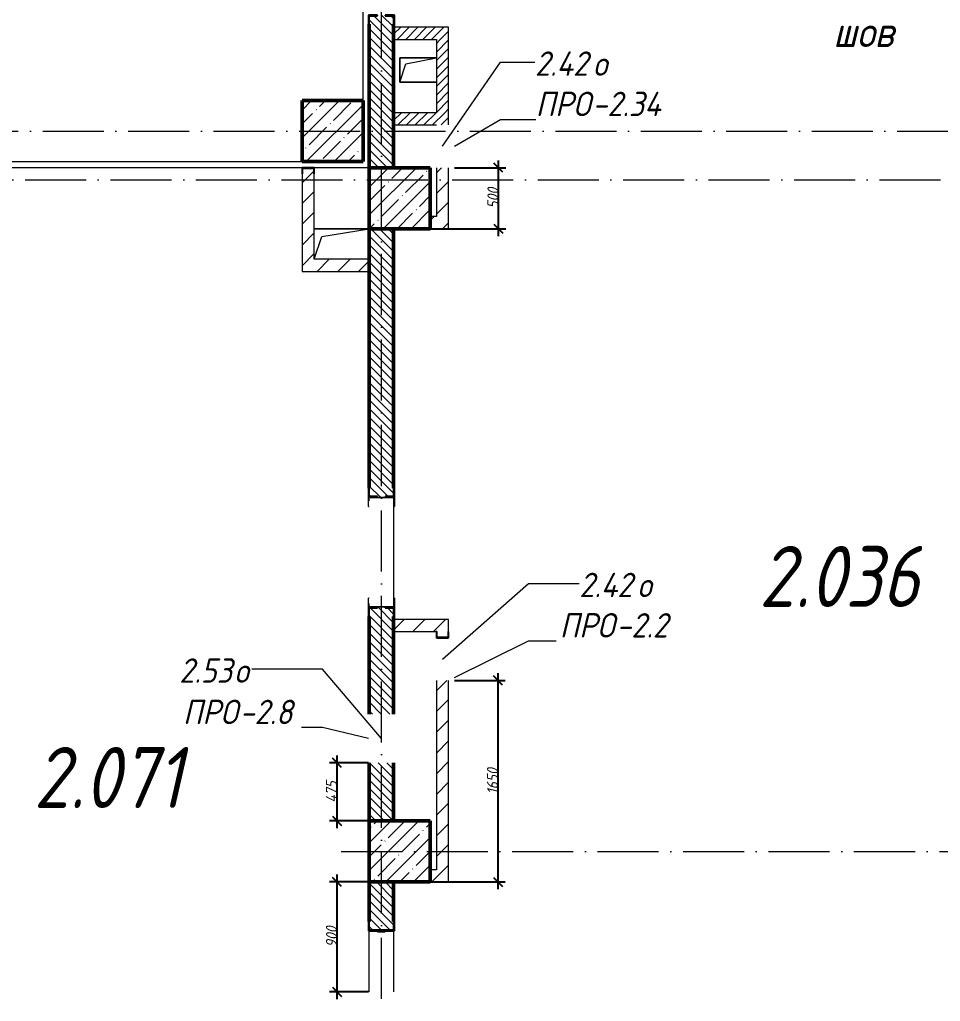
# Model space of a CAD drawing. Header units: millimetres. Extents: x -401725 to 250493, y 305116 to 802890.
# Drawn here: x 74727 to 82271, y 346646 to 354686 of the extents above; entities that cross this region are included whole.
import ezdxf

# ---------------------------------------------------------------- set-up
doc = ezdxf.new("R2010")
doc.units = ezdxf.units.MM
doc.linetypes.add('50_200_ШТРИХ_1Т_ш5_п1_п1_', pattern=[700, 500, -100, 0, -100])
for name, color, linetype, lineweight in [('A-____-____-DIMS', 7, 'Continuous', 9), ('A-FLOR-____-OTLN', 7, 'Continuous', 9), ('A-GENM-____-IDEN', 7, 'Continuous', 9), ('A-GENM-____-MCUT', 7, 'Continuous', 25), ('A-GENM-____-OTLN', 7, 'Continuous', 9), ('A-GENM-____-OTLN-1', 7, 'Continuous', 25), ('A-GLAZ-____-IDEN', 7, 'Continuous', 9), ('A-WALL-____-MCUT-2', 7, 'Continuous', 50), ('A-WALL-____-PATT-1', 7, 'Continuous', 9), ('A-WALL-FNSH-MCUT-1', 7, 'Continuous', 9), ('G-____-____-TEXT', 7, 'Continuous', 9), ('I-WALL-____-OTLN', 7, 'Continuous', 9), ('S-COLS-____-MCUT', 7, 'Continuous', 50), ('S-COLS-____-OTLN', 7, 'Continuous', 9), ('S-GRID-____-OTLN-1', 7, '50_200_ШТРИХ_1Т_ш5_п1_п1_', 9), ('Марки помещений', 7, 'Continuous', 9)]:
    doc.layers.add(name, color=color, linetype=linetype, lineweight=lineweight)
doc.styles.add('ISOCPEUR_I', font='isocpeui.ttf', dxfattribs={"width": 0.9, "height": 2.5})
doc.styles.add('ISOCPEUR_I_3', font='isocpeui.ttf', dxfattribs={"width": 0.85, "height": 2.2})
doc.styles.add('ISOCPEUR_I_7', font='isocpeui.ttf', dxfattribs={"width": 0.9, "height": 90})
doc.styles.add('ISOCPEUR_I_9', font='isocpeui.ttf', dxfattribs={"width": 0.9, "height": 250})
doc.dimstyles.new('ISO-1_8_0_9К_СРЕДНИЙ_Кладочные_2', dxfattribs={"dimscale": 304.8, "dimtxt": 89.638306, "dimasz": 0.246063, "dimexe": 0.19685, "dimexo": 0, "dimgap": 0, "dimtad": 1, "dimdec": 3, "dimrnd": 0.001, "dimdsep": 46, "dimtxsty": 'ISOCPEUR_I_7', "dimblk1": 'OBLIQUE', "dimblk2": 'OBLIQUE', "dimsah": 1, "dimcen": 0.09, "dimdle": 0.19685, "dimazin": 0, "dimtfac": 1, "dimtdec": 4, "dimtix": 1, "dimtmove": 1, "dimatfit": 3, "dimfxl": 1, "dimtvp": 1, "dimtolj": 1, "dimtzin": 0, "dimarcsym": 2})
pattern_1 = [(135, (-15659.08, 310542.9), (-35.35534, -35.35534), [])]
pattern_2 = [(45, (-15659.08, 310542.9), (-84.85281, 84.85281), [])]
pattern_3 = [(45, (-15659.08, 310542.9), (-35.35534, 35.35534), [])]

# ---------------------------------------------------------------- blocks, each defined once
blk = doc.blocks.new('BSC_Колонна _Прямоугольная - 500х500-V31-АР1_План отверстий 2 этажа в осях 1-64_А-ГГ')
at = {"layer": 'S-COLS-____-OTLN'}
h = blk.add_hatch(dxfattribs=at)
h.set_pattern_fill('FP_60', color=256, style=0, pattern_type=2)
h.set_pattern_definition([(45, (-93500, -37331.04), (-114.04925, 114.04925), []), (45, (-93385.95, -37331.04), (-114.04925, 114.04925), [201.613, -40.323, 3.353, -36.97])])
h.paths.add_polyline_path([(-250, -250), (250, -250), (250, 250), (-250, 250)], flags=0)
at = {"layer": 'S-COLS-____-MCUT'}
for p, q in [((250, 250), (-250, 250)), ((-250, 250), (-250, -250)), ((250, -250), (250, 250)), ((-250, -250), (250, -250))]:
    blk.add_line(p, q, dxfattribs=at)
blk = doc.blocks.new('BSC_Колонна _Прямоугольная - 500х500-V122-АР1_План отверстий 2 этажа в осях 1-64_А-ГГ')
at = {"layer": 'S-COLS-____-OTLN'}
h = blk.add_hatch(dxfattribs=at)
h.set_pattern_fill('FP_152', color=256, style=0, pattern_type=2)
h.set_pattern_definition([(45, (-93500, -42681.04), (-114.04925, 114.04925), []), (45, (-93385.95, -42681.04), (-114.04925, 114.04925), [201.613, -40.323, 3.353, -36.97])])
h.paths.add_polyline_path([(-250, -250), (250, -250), (250, 250), (-250, 250)], flags=0)
at = {"layer": 'S-COLS-____-MCUT'}
for p, q in [((250, 250), (-250, 250)), ((-250, 250), (-250, -250)), ((250, -250), (250, 250)), ((-250, -250), (250, -250))]:
    blk.add_line(p, q, dxfattribs=at)
blk = doc.blocks.new('BSC_Колонна _Прямоугольная - 500х500-V127-АР1_План отверстий 2 этажа в осях 1-64_А-ГГ')
at = {"layer": 'S-COLS-____-OTLN'}
h = blk.add_hatch(dxfattribs=at)
h.set_pattern_fill('FP_157', color=256, style=0, pattern_type=2)
h.set_pattern_definition([(45, (-92950, -43231.04), (-114.04925, 114.04925), []), (45, (-92835.95, -43231.04), (-114.04925, 114.04925), [201.613, -40.323, 3.353, -36.97])])
h.paths.add_polyline_path([(-250, -250), (250, -250), (250, 250), (-250, 250)], flags=0)
at = {"layer": 'S-COLS-____-MCUT'}
for p, q in [((250, 250), (-250, 250)), ((-250, 250), (-250, -250)), ((250, -250), (250, 250)), ((-250, -250), (250, -250))]:
    blk.add_line(p, q, dxfattribs=at)
blk = doc.blocks.new('Фахверк_СКБ_Уголок - 200_3960-28268576-АР1_План отверстий 2 этажа в осях 1-64_А-ГГ')
at = {"layer": 'A-GENM-____-MCUT'}
for p, q in [((200, 156), (125, 156)), ((125, 156), (125, 81)), ((125, 81), (131, 81)), ((131, 81), (131, 150)), ((131, 150), (200, 150)), ((200, 150), (200, 156)), ((131, 19), (125, 19)), ((125, 19), (125, -56)), ((131, -50), (131, 19)), ((125, -56), (200, -56)), ((200, -50), (131, -50)), ((200, -56), (200, -50))]:
    blk.add_line(p, q, dxfattribs=at)
blk = doc.blocks.new('154_Стойка_СКБ_Уголок - СМ-2480_200-28346303-АР1_План отверстий 2 этажа в осях 1-64_А-ГГ')
at = {"layer": 'A-GENM-____-MCUT'}
for p, q in [((125, 156), (125, 81)), ((200, 156), (125, 156)), ((125, 81), (131, 81)), ((131, 81), (131, 150)), ((131, 150), (200, 150)), ((200, 150), (200, 156)), ((131, 19), (125, 19)), ((125, 19), (125, -56)), ((131, -50), (131, 19)), ((125, -56), (200, -56)), ((200, -50), (131, -50)), ((200, -56), (200, -50))]:
    blk.add_line(p, q, dxfattribs=at)
blk = doc.blocks.new('Стойка_Влож_Полоса боковая - Полоса-28213942-АР1_План отверстий 2 этажа в осях 1-64_А-ГГ')
at = {"layer": 'A-GENM-____-OTLN'}
for p, q in [((-5, 60), (0, 60)), ((-5, -60), (-5, 60)), ((0, 31), (0, -31)), ((0, -60), (-5, -60))]:
    blk.add_line(p, q, dxfattribs=at)
blk = doc.blocks.new('Стойка_Влож_Уголок_Опорный - Уголок-28213941-АР1_План отверстий 2 этажа в осях 1-64_А-ГГ')
at = {"layer": 'A-GENM-____-OTLN'}
for p, q in [((-212, -6), (-212, 0)), ((0, 0), (0, -6)), ((-212, -75), (-212, -6)), ((-212, -6), (-206, -6)), ((-212, -75), (-206, -75)), ((-6, -6), (0, -6)), ((-6, -75), (0, -75)), ((0, -6), (0, -75))]:
    blk.add_line(p, q, dxfattribs=at)
blk = doc.blocks.new('154_Фахверк_СКБ_Швеллер - Тип_100_3960-28318856-АР1_План отверстий 2 этажа в осях 1-64_А-ГГ')
at = {"layer": 'A-GENM-____-MCUT'}
for p, q in [((175, 50), (125, 50)), ((125, 50), (125, -50)), ((128, 47), (175, 47)), ((128, -47), (128, 47)), ((175, 47), (175, 50)), ((125, -50), (175, -50)), ((175, -47), (128, -47)), ((175, -50), (175, -47))]:
    blk.add_line(p, q, dxfattribs=at)
blk = doc.blocks.new('AR_Отверстие прямоугольное _в плите_ - AR_Отверстие прямоугольное _в плите_-30423629-АР1_План отверстий 2 этажа в осях 1-64_А-ГГ')
at = {"layer": 'A-GENM-____-OTLN'}
for p, q in [((150, 100), (-150, 100)), ((-150, 100), (-150, -100)), ((-100, 50), (150, 100)), ((-150, -100), (-100, 50)), ((-150, -100), (150, -100))]:
    blk.add_line(p, q, dxfattribs=at)
blk = doc.blocks.new('AR_Отверстие прямоугольное _в плите_ - AR_Отверстие прямоугольное _в плите_-30552830-АР1_План отверстий 2 этажа в осях 1-64_А-ГГ')
at = {"layer": 'A-GENM-____-OTLN'}
for p, q in [((225, 125), (-225, 125)), ((-162.5, 62.5), (225, 125)), ((-225, -125), (-162.5, 62.5))]:
    blk.add_line(p, q, dxfattribs=at)
blk = doc.blocks.new('154_Фахверк_СКБ_Швеллер - Тип_100_3960_зеркало-36793856-АР1_План отверстий 2 этажа в осях 1-64_А-ГГ')
at = {"layer": 'A-GENM-____-MCUT'}
for p, q in [((175, 50), (125, 50)), ((125, 50), (125, -50)), ((128, 47), (175, 47)), ((128, -47), (128, 47)), ((175, 47), (175, 50)), ((125, -50), (175, -50)), ((175, -47), (128, -47)), ((175, -50), (175, -47))]:
    blk.add_line(p, q, dxfattribs=at)
blk = doc.blocks.new('_Oblique')
at = {"color": 0, "linetype": 'ByBlock', "lineweight": -2}
blk.add_line((-0.5, -0.5), (0.5, 0.5), dxfattribs=at)
blk = doc.blocks.new('*D9225')
at = {"layer": 'A-____-____-DIMS', "color": 0, "lineweight": -2, "transparency": 16777216}
for p, q in [((78290.9, 353473.9), (78709.2, 353473.9)), ((78649.2, 352913.9), (78649.2, 353533.9)), ((78090.9, 352973.9), (78709.2, 352973.9))]:
    blk.add_line(p, q, dxfattribs=at)
at = {"layer": 'Defpoints', "color": 0, "transparency": 16777216}
for p in [(78290.9, 353473.9), (78649.2, 353473.9), (78090.9, 352973.9)]:
    blk.add_point(p, dxfattribs=at)
at = {"layer": 'A-____-____-DIMS', "color": 0, "lineweight": -2, "transparency": 16777216, "xscale": 75, "yscale": 75, "zscale": 75}
for p, rotation in [((78649.2, 353473.9), 90), ((78649.2, 352973.9), 270)]:
    blk.add_blockref('_Oblique', p, dxfattribs=dict(at, rotation=rotation))
at = {"layer": 'A-____-____-DIMS', "color": 0, "transparency": 16777216, "insert": (78604.2, 353223.9), "char_height": 90, "width": 409.578, "attachment_point": 5, "rotation": 90, "style": 'ISOCPEUR_I_7'}
blk.add_mtext('\\A1;500', dxfattribs=at)
blk = doc.blocks.new('*D9226')
at = {"layer": 'A-____-____-DIMS', "color": 0, "lineweight": -2, "transparency": 16777216}
for p, q in [((77326.8, 348658.9), (77326.8, 348063.9)), ((77584.9, 348598.9), (77266.8, 348598.9)), ((77590.9, 348123.9), (77266.8, 348123.9))]:
    blk.add_line(p, q, dxfattribs=at)
at = {"layer": 'Defpoints', "color": 0, "transparency": 16777216}
for p in [(77584.9, 348598.9), (77326.8, 348123.9), (77590.9, 348123.9)]:
    blk.add_point(p, dxfattribs=at)
at = {"layer": 'A-____-____-DIMS', "color": 0, "lineweight": -2, "transparency": 16777216, "xscale": 75, "yscale": 75, "zscale": 75}
for p, rotation in [((77326.8, 348598.9), 90), ((77326.8, 348123.9), 270)]:
    blk.add_blockref('_Oblique', p, dxfattribs=dict(at, rotation=rotation))
at = {"layer": 'A-____-____-DIMS', "color": 0, "transparency": 16777216, "insert": (77281.2, 348361.4), "char_height": 90, "width": 426.127, "attachment_point": 5, "rotation": 90, "style": 'ISOCPEUR_I_7'}
blk.add_mtext('\\A1;475', dxfattribs=at)
blk = doc.blocks.new('*D9227')
at = {"layer": 'A-____-____-DIMS', "color": 0, "lineweight": -2, "transparency": 16777216}
for p, q in [((77326.8, 347683.9), (77326.8, 346663.9)), ((77590.9, 347623.9), (77266.8, 347623.9)), ((77584.9, 346723.9), (77266.8, 346723.9))]:
    blk.add_line(p, q, dxfattribs=at)
at = {"layer": 'Defpoints', "color": 0, "transparency": 16777216}
for p in [(77590.9, 347623.9), (77326.8, 346723.9), (77584.9, 346723.9)]:
    blk.add_point(p, dxfattribs=at)
at = {"layer": 'A-____-____-DIMS', "color": 0, "lineweight": -2, "transparency": 16777216, "xscale": 75, "yscale": 75, "zscale": 75}
for p, rotation in [((77326.8, 347623.9), 90), ((77326.8, 346723.9), 270)]:
    blk.add_blockref('_Oblique', p, dxfattribs=dict(at, rotation=rotation))
at = {"layer": 'A-____-____-DIMS', "color": 0, "transparency": 16777216, "insert": (77281.8, 347173.9), "char_height": 90, "width": 409.578, "attachment_point": 5, "rotation": 90, "style": 'ISOCPEUR_I_7'}
blk.add_mtext('\\A1;900', dxfattribs=at)
blk = doc.blocks.new('*D9269')
at = {"layer": 'A-____-____-DIMS', "color": 0, "lineweight": -2, "transparency": 16777216}
for p, q in [((78646.2, 347563.9), (78646.2, 349333.9)), ((78290.9, 349273.9), (78706.2, 349273.9)), ((78090.9, 347623.9), (78706.2, 347623.9))]:
    blk.add_line(p, q, dxfattribs=at)
at = {"layer": 'Defpoints', "color": 0, "transparency": 16777216}
for p in [(78290.9, 349273.9), (78646.2, 349273.9), (78090.9, 347623.9)]:
    blk.add_point(p, dxfattribs=at)
at = {"layer": 'A-____-____-DIMS', "color": 0, "lineweight": -2, "transparency": 16777216, "xscale": 75, "yscale": 75, "zscale": 75}
for p, rotation in [((78646.2, 349273.9), 90), ((78646.2, 347623.9), 270)]:
    blk.add_blockref('_Oblique', p, dxfattribs=dict(at, rotation=rotation))
at = {"layer": 'A-____-____-DIMS', "color": 0, "transparency": 16777216, "insert": (78601.2, 348448.9), "char_height": 90, "width": 504.733, "attachment_point": 5, "rotation": 90, "style": 'ISOCPEUR_I_7'}
blk.add_mtext('\\A1;1650', dxfattribs=at)

msp = doc.modelspace()

# ---------------------------------------------------------------- hatches: boundary and pattern name
at = {"layer": 'A-WALL-____-PATT-1'}
h = msp.add_hatch(dxfattribs=at)
h.set_pattern_fill('FP_6', color=256, style=0, pattern_type=2)
h.set_pattern_definition(pattern_1)
h.paths.add_polyline_path([(77590.9187, 353473.9433), (77790.9187, 353473.9433), (77789.9587, 354717.9433), (77721.9187, 354717.9433), (77721.9187, 354723.9433), (77659.9187, 354723.9433), (77659.9187, 354717.9433), (77590.9187, 354717.9433), (77590.9187, 354278.5096)], flags=0)
h.paths.add_polyline_path([(77721.9187, 356423.9433), (77721.9187, 356429.9433), (77790.9187, 356429.9433), (77790.9187, 356823.9433), (77590.9187, 356823.9433), (77590.9187, 356429.9433), (77659.9187, 356429.9433), (77659.9187, 356423.9433)], flags=0)
h = msp.add_hatch(dxfattribs=at)
h.set_pattern_fill('FP_5', color=256, style=0, pattern_type=2)
h.set_pattern_definition(pattern_3)
h.paths.add_polyline_path([(78240.9187, 354523.9433), (78240.9187, 354623.9433), (77790.9187, 354623.9433), (77790.9187, 354523.9433), (78140.9187, 354523.9433)], flags=0)
h = msp.add_hatch(dxfattribs=at)
h.set_pattern_fill('FP_5', color=256, style=0, pattern_type=2)
h.set_pattern_definition(pattern_3)
h.paths.add_polyline_path([(78240.9187, 353923.9433), (78240.9187, 354523.9433), (78140.9187, 354523.9433), (78140.9187, 353923.9433)], flags=0)
h = msp.add_hatch(dxfattribs=at)
h.set_pattern_fill('FP_5', color=256, style=0, pattern_type=2)
h.set_pattern_definition(pattern_3)
h.paths.add_polyline_path([(78240.9187, 353823.9433), (78240.9187, 353923.9433), (77790.9187, 353923.9433), (77790.9187, 353823.9433), (78140.9187, 353823.9433)], flags=0)
h = msp.add_hatch(dxfattribs=at)
h.set_pattern_fill('FP_4', color=256, style=0, pattern_type=2)
h.set_pattern_definition(pattern_2)
h.paths.add_polyline_path([(78240.9187, 353073.9433), (78240.9187, 353473.9433), (78140.9187, 353473.9433), (78140.9187, 353073.9433)], flags=0)
h = msp.add_hatch(dxfattribs=at)
h.set_pattern_fill('FP_4', color=256, style=0, pattern_type=2)
h.set_pattern_definition(pattern_2)
h.paths.add_polyline_path([(77140.9187, 352623.9433), (77140.9187, 353423.9433), (77137.9187, 353423.9433), (77137.9187, 353470.9433), (77043.9187, 353470.9433), (77043.9187, 353423.9433), (77040.9187, 353423.9433), (77040.9187, 352623.9433)], flags=0)
h = msp.add_hatch(dxfattribs=at)
h.set_pattern_fill('FP_4', color=256, style=0, pattern_type=2)
h.set_pattern_definition(pattern_2)
h.paths.add_polyline_path([(78240.9187, 352973.9433), (78240.9187, 353073.9433), (78090.9187, 353073.9433), (78090.9187, 352973.9433)], flags=0)
h = msp.add_hatch(dxfattribs=at)
h.set_pattern_fill('FP_6', color=256, style=0, pattern_type=2)
h.set_pattern_definition(pattern_1)
h.paths.add_polyline_path([(77590.9187, 348123.9433), (77790.9187, 348123.9433), (77790.9187, 348598.9433), (77590.9187, 348598.9433)], flags=0)
h.paths.add_polyline_path([(77790.9187, 348998.9433), (77790.9187, 349867.9433), (77721.9187, 349867.9433), (77721.9187, 349873.9433), (77659.9187, 349873.9433), (77659.9187, 349867.9433), (77590.9187, 349867.9433), (77590.9187, 348998.9433), (77703.8219, 348998.9433)], flags=0)
h.paths.add_polyline_path([(77659.9187, 350773.9433), (77721.9187, 350773.9433), (77721.9187, 350779.9433), (77790.9187, 350779.9433), (77790.9187, 352973.9433), (77590.9187, 352973.9433), (77590.9187, 350779.9433), (77659.9187, 350779.9433)], flags=0)
h = msp.add_hatch(dxfattribs=at)
h.set_pattern_fill('FP_4', color=256, style=0, pattern_type=2)
h.set_pattern_definition(pattern_2)
h.paths.add_polyline_path([(77590.9187, 352623.9433), (77590.9187, 352723.9433), (77140.9187, 352723.9433), (77140.9187, 352623.9433)], flags=0)
h = msp.add_hatch(dxfattribs=at)
h.set_pattern_fill('FP_4', color=256, style=0, pattern_type=2)
h.set_pattern_definition(pattern_2)
h.paths.add_polyline_path([(78240.9187, 349673.9433), (78240.9187, 349773.9433), (77790.9187, 349773.9433), (77790.9187, 349673.9433), (78237.9187, 349673.9433)], flags=0)
h = msp.add_hatch(dxfattribs=at)
h.set_pattern_fill('FP_4', color=256, style=0, pattern_type=2)
h.set_pattern_definition(pattern_2)
h.paths.add_polyline_path([(78140.9187, 347723.9433), (78240.9187, 347723.9433), (78240.9187, 349273.9433), (78140.9187, 349273.9433), (78140.9187, 349118.5457)], flags=0)
h.paths.add_polyline_path([(78237.9187, 349626.9433), (78237.9187, 349673.9433), (78143.9187, 349673.9433), (78143.9187, 349626.9433)], flags=0)
h = msp.add_hatch(dxfattribs=at)
h.set_pattern_fill('FP_4', color=256, style=0, pattern_type=2)
h.set_pattern_definition(pattern_2)
h.paths.add_polyline_path([(78240.9187, 347623.9433), (78240.9187, 347723.9433), (78090.9187, 347723.9433), (78090.9187, 347623.9433)], flags=0)
h = msp.add_hatch(dxfattribs=at)
h.set_pattern_fill('FP_6', color=256, style=0, pattern_type=2)
h.set_pattern_definition(pattern_1)
h.paths.add_polyline_path([(77790.9187, 345123.9433), (77790.9187, 345517.9433), (77721.9187, 345517.9433), (77721.9187, 345523.9433), (77659.9187, 345523.9433), (77659.9187, 345517.9433), (77590.9187, 345517.9433), (77590.9187, 345123.9433), (77750.9187, 345123.9433)], flags=0)
h.paths.add_polyline_path([(77721.9187, 347223.9433), (77721.9187, 347229.9433), (77790.9187, 347229.9433), (77790.9187, 347623.9433), (77590.9187, 347623.9433), (77590.9187, 347229.9433), (77659.9187, 347229.9433), (77659.9187, 347223.9433)], flags=0)

# ---------------------------------------------------------------- linework, layer by layer
at = {"layer": 'A-FLOR-____-OTLN'}
for p, q in [((77540.9187, 354023.9433), (77540.9187, 357373.9433)), ((77840.9187, 354373.9433), (78140.9187, 354373.9433)), ((77840.9187, 354173.9433), (77840.9187, 354373.9433)), ((78140.9187, 354173.9433), (77840.9187, 354173.9433)), ((73590.9187, 353523.9433), (77040.9187, 353523.9433)), ((77040.9187, 353473.9433), (73590.9187, 353473.9433)), ((77590.9187, 353473.9433), (77140.9187, 353473.9433)), ((77140.9187, 352973.9433), (77590.9187, 352973.9433))]:
    msp.add_line(p, q, dxfattribs=at)
at = {"layer": 'A-GENM-____-IDEN'}
for p, q in [((78290.9187, 353648.9433), (78666.1977, 353868.7881)), ((78666.1977, 353868.7881), (78954.9052, 353868.7881)), ((78290.9187, 349298.9433), (78896.4094, 349598.4561)), ((78896.4094, 349598.4561), (79121.9658, 349598.4561)), ((77207.5698, 348889.068), (77035.1019, 348889.068)), ((77584.9187, 348798.9433), (77207.5698, 348889.068))]:
    msp.add_line(p, q, dxfattribs=at)
at = {"layer": 'A-GLAZ-____-IDEN'}
for p, q in [((78190.9187, 353648.9433), (78666.1977, 354338.5658)), ((78666.1977, 354338.5658), (78949.0552, 354338.5658)), ((78190.9187, 349448.9433), (78896.4094, 350068.6248)), ((78896.4094, 350068.6248), (79312.3119, 350068.6248)), ((77207.5698, 349367.4539), (76629.9998, 349367.4539)), ((77690.9187, 348798.9433), (77207.5698, 349367.4539))]:
    msp.add_line(p, q, dxfattribs=at)
at = {"layer": 'A-WALL-____-MCUT-2'}
for p, q in [((77590.9187, 354648.9433), (77590.9187, 353473.9433)), ((77790.9187, 353473.9433), (77790.9187, 354648.9433)), ((77590.9187, 352973.9433), (77590.9187, 350848.9433)), ((77790.9187, 350848.9433), (77790.9187, 352973.9433)), ((77590.9187, 349798.9433), (77590.9187, 348998.9433)), ((77790.9187, 348998.9433), (77790.9187, 349798.9433)), ((77590.9187, 348598.9433), (77590.9187, 348123.9433)), ((77790.9187, 348123.9433), (77790.9187, 348598.9433)), ((77590.9187, 347623.9433), (77590.9187, 347298.9433)), ((77790.9187, 347298.9433), (77790.9187, 347623.9433)), ((77659.9187, 347223.9433), (77721.9187, 347223.9433))]:
    msp.add_line(p, q, dxfattribs=at)
at = {"layer": 'A-WALL-FNSH-MCUT-1'}
for p, q in [((78240.9187, 354623.9433), (77790.9187, 354623.9433)), ((78240.9187, 353823.9433), (78240.9187, 354623.9433)), ((77790.9187, 354523.9433), (78140.9187, 354523.9433)), ((78140.9187, 354523.9433), (78140.9187, 353923.9433)), ((78140.9187, 353923.9433), (77790.9187, 353923.9433)), ((77790.9187, 353823.9433), (78140.9187, 353823.9433)), ((78140.9187, 353473.9433), (78140.9187, 353073.9433)), ((78240.9187, 352973.9433), (78240.9187, 353473.9433)), ((77040.9187, 353423.9433), (77040.9187, 352623.9433)), ((77140.9187, 352723.9433), (77140.9187, 353423.9433)), ((78140.9187, 353073.9433), (78090.9187, 353073.9433)), ((78090.9187, 352973.9433), (78240.9187, 352973.9433)), ((77590.9187, 352723.9433), (77140.9187, 352723.9433)), ((77040.9187, 352623.9433), (77590.9187, 352623.9433)), ((78240.9187, 349773.9433), (77790.9187, 349773.9433)), ((78240.9187, 349673.9433), (78240.9187, 349773.9433)), ((77790.9187, 349673.9433), (78140.9187, 349673.9433)), ((78140.9187, 349273.9433), (78140.9187, 347723.9433)), ((78240.9187, 347623.9433), (78240.9187, 349273.9433)), ((78140.9187, 347723.9433), (78090.9187, 347723.9433)), ((78090.9187, 347623.9433), (78240.9187, 347623.9433))]:
    msp.add_line(p, q, dxfattribs=at)
at = {"layer": 'I-WALL-____-OTLN'}
for p, q in [((77590.9187, 350743.9433), (77590.9187, 350773.9433)), ((77790.9187, 350773.9433), (77790.9187, 349873.9433)), ((77590.9187, 349873.9433), (77590.9187, 349903.9433)), ((77590.9187, 346723.9433), (77590.9187, 347223.9433)), ((77790.9187, 347223.9433), (77790.9187, 346723.9433))]:
    msp.add_line(p, q, dxfattribs=at)
at = {"layer": 'S-GRID-____-OTLN-1'}
for p, q in [((77690.9187, 306060.2949), (77690.9187, 360423.8609)), ((58813.2332, 353773.9433), (88267.3291, 353773.9433)), ((51667.6891, 353373.9433), (88415.3253, 353373.9433)), ((77362.1831, 347873.9433), (88415.3253, 347873.9433))]:
    msp.add_line(p, q, dxfattribs=at)

# ---------------------------------------------------------------- block references
at = {"layer": 'A-GENM-____-OTLN'}
for name, p in [('AR_Отверстие прямоугольное _в плите_ - AR_Отверстие прямоугольное _в плите_-30423629-АР1_План отверстий 2 этажа в осях 1-64_А-ГГ', (77990.9187, 354273.9433)), ('AR_Отверстие прямоугольное _в плите_ - AR_Отверстие прямоугольное _в плите_-30552830-АР1_План отверстий 2 этажа в осях 1-64_А-ГГ', (77365.9187, 352848.9433)), ('Стойка_Влож_Уголок_Опорный - Уголок-28213941-АР1_План отверстий 2 этажа в осях 1-64_А-ГГ', (77796.9187, 350773.9433))]:
    msp.add_blockref(name, p, dxfattribs=at)
for name, p, rotation in [('Стойка_Влож_Полоса боковая - Полоса-28213942-АР1_План отверстий 2 этажа в осях 1-64_А-ГГ', (77690.9187, 350773.9433), 89.99999999999991), ('Стойка_Влож_Уголок_Опорный - Уголок-28213941-АР1_План отверстий 2 этажа в осях 1-64_А-ГГ', (77584.9187, 349873.9433), 180), ('Стойка_Влож_Полоса боковая - Полоса-28213942-АР1_План отверстий 2 этажа в осях 1-64_А-ГГ', (77690.9187, 349873.9433), 269.9999999999999)]:
    msp.add_blockref(name, p, dxfattribs=dict(at, rotation=rotation))
at = {"layer": 'A-GENM-____-OTLN-1'}
for name, p, rotation in [('154_Стойка_СКБ_Уголок - СМ-2480_200-28346303-АР1_План отверстий 2 этажа в осях 1-64_А-ГГ', (77640.9187, 354848.9433), 269.9999999999999), ('154_Фахверк_СКБ_Швеллер - Тип_100_3960-28318856-АР1_План отверстий 2 этажа в осях 1-64_А-ГГ', (77090.9187, 353598.9433), 270), ('154_Стойка_СКБ_Уголок - СМ-2480_200-28346303-АР1_План отверстий 2 этажа в осях 1-64_А-ГГ', (77740.9187, 350648.9433), 89.9999999999999), ('154_Стойка_СКБ_Уголок - СМ-2480_200-28346303-АР1_План отверстий 2 этажа в осях 1-64_А-ГГ', (77640.9187, 349998.9433), 269.9999999999999), ('154_Фахверк_СКБ_Швеллер - Тип_100_3960_зеркало-36793856-АР1_План отверстий 2 этажа в осях 1-64_А-ГГ', (78190.9187, 349498.9433), 89.99999999999659), ('Фахверк_СКБ_Уголок - 200_3960-28268576-АР1_План отверстий 2 этажа в осях 1-64_А-ГГ', (77740.9187, 347098.9433), 89.9999999999999)]:
    msp.add_blockref(name, p, dxfattribs=dict(at, rotation=rotation))
at = {"layer": 'S-COLS-____-OTLN'}
for name, p in [('BSC_Колонна _Прямоугольная - 500х500-V127-АР1_План отверстий 2 этажа в осях 1-64_А-ГГ', (77290.9187, 353773.9433)), ('BSC_Колонна _Прямоугольная - 500х500-V122-АР1_План отверстий 2 этажа в осях 1-64_А-ГГ', (77840.9187, 353223.9433)), ('BSC_Колонна _Прямоугольная - 500х500-V31-АР1_План отверстий 2 этажа в осях 1-64_А-ГГ', (77840.9187, 347873.9433))]:
    msp.add_blockref(name, p, dxfattribs=at)

# ---------------------------------------------------------------- texts
at = {"layer": 'A-GENM-____-IDEN', "char_height": 200, "attachment_point": 1, "style": 'ISOCPEUR_I_9'}
for s, insert, width in [('ПРО', (78954.9052, 354095.9043), 562.784625), ('-2.34', (79419.249, 354095.9043), 735.949125), ('ПРО', (79151.5591, 349825.5723), 562.784625), ('-2.2', (79615.9029, 349825.5723), 548.35425), ('ПРО', (76064.6953, 349116.1841), 562.784625), ('-2.8', (76529.039, 349116.1841), 548.35425)]:
    msp.add_mtext(s, dxfattribs=dict(at, insert=insert, width=width))
at = {"layer": 'A-GLAZ-____-IDEN', "char_height": 200, "attachment_point": 1, "style": 'ISOCPEUR_I_9'}
for s, insert, width in [('2.42', (78949.0552, 354426.1803), 577.215), ('\\fISOCPEUR|b0|i1|c204|p34|;\\W.9;о', (79425.3052, 354426.1803), 158.734125), ('2.42', (79312.3119, 350156.2394), 577.215), ('\\fISOCPEUR|b0|i1|c204|p34|;\\W.9;о', (79788.5619, 350156.2394), 158.734125), ('2.53', (76034.5453, 349455.0685), 548.35425), ('\\fISOCPEUR|b0|i1|c204|p34|;\\W.9;о', (76486.9828, 349455.0685), 158.734125)]:
    msp.add_mtext(s, dxfattribs=dict(at, insert=insert, width=width))
at = {"layer": 'G-____-____-TEXT', "insert": (81392.2351, 354711.5279), "char_height": 250, "width": 656.582063, "attachment_point": 1, "style": 'ISOCPEUR_I'}
msp.add_mtext('шов', dxfattribs=at)
at = {"layer": 'Марки помещений', "char_height": 500, "attachment_point": 1, "style": 'ISOCPEUR_I_3'}
for s, insert, width in [('2.036', (80784.5879, 350375.5972), 785.65375), ('2.071', (74842.312, 348729.3405), 737.5525)]:
    msp.add_mtext(s, dxfattribs=dict(at, insert=insert, width=width))

# ---------------------------------------------------------------- dimensions: what is measured, and where the dimension line sits
at = {"layer": 'A-____-____-DIMS'}
for base, p1, p2, override, picture, middle in [((78649.1893, 353473.9433), (78090.9187, 352973.9433), (78290.9187, 353473.9433), {"dimpost": '<>', "dimfxl": 538.516481}, '*D9225', (78604.1893, 353223.9433)), ((78646.2314, 349273.9433), (78090.9187, 347623.9433), (78290.9187, 349273.9433), {"dimpost": '<>', "dimfxl": 1662.077014}, '*D9269', (78601.2314, 348448.9433)), ((77326.757, 348123.9433), (77584.9187, 348598.9433), (77590.9187, 348123.9433), {"dimpost": '<>', "dimfxl": 475.037893}, '*D9226', (77281.1775, 348361.4433)), ((77326.757, 346723.9433), (77590.9187, 347623.9433), (77584.9187, 346723.9433), {"dimpost": '<>', "dimfxl": 900.02}, '*D9227', (77281.757, 347173.9433))]:
    dim = msp.add_linear_dim(base=base, p1=p1, p2=p2, angle=90, dimstyle='ISO-1_8_0_9К_СРЕДНИЙ_Кладочные_2', override=override, dxfattribs=at)
    dim.commit()
    dim.dimension.update_dxf_attribs({"geometry": picture, "text_midpoint": middle})

doc.saveas('drawing.dxf')
